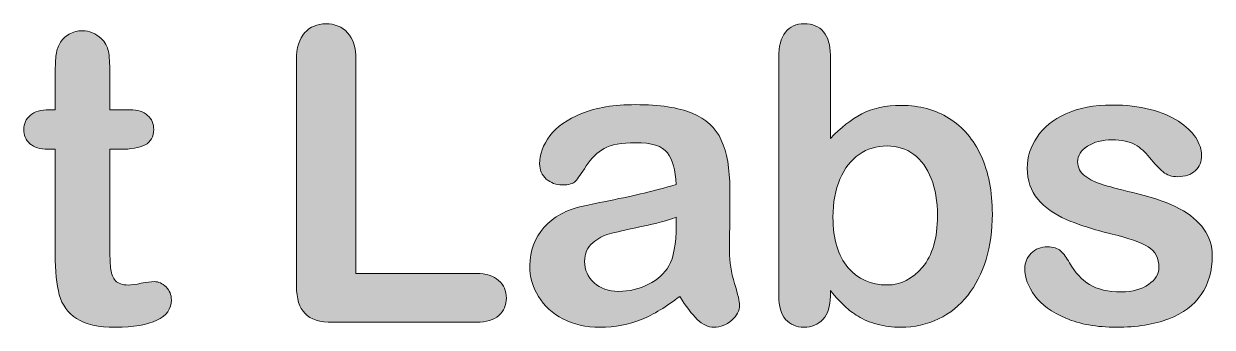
# Model space of a CAD drawing. Header units: inches. Extents: x 0.61 to 9.87, y 7.62 to 9.13.
# Drawn here: x 5.317 to 9.866, y 7.641 to 8.802 of the extents above; entities that cross this region are included whole.
import ezdxf

# ---------------------------------------------------------------- set-up
doc = ezdxf.new("R2010")
doc.units = ezdxf.units.IN
doc.header["$MEASUREMENT"] = 0
doc.layers.add('Layer 1', color=7, linetype='Continuous')

# ---------------------------------------------------------------- blocks, each defined once
blk = doc.blocks.new('block 7')
at = {"layer": 'Layer 1'}
h = blk.add_hatch(color=30, dxfattribs=at)
h.dxf.hatch_style = 2
edge = h.paths.add_edge_path()
edge.add_spline(control_points=[(6.5887, 8.6644), (6.5887, 8.6644), (6.5887, 7.8467), (6.5887, 7.8467), (6.5887, 7.8467), (7.0501, 7.8467), (7.0501, 7.8467), (7.0868, 7.8467), (7.1151, 7.8377), (7.1348, 7.8198), (7.1544, 7.802), (7.1643, 7.7795), (7.1643, 7.7524), (7.1643, 7.7248), (7.1546, 7.7025), (7.1351, 7.6854), (7.1157, 7.6683), (7.0874, 7.6597), (7.0501, 7.6597), (7.0501, 7.6597), (6.5006, 7.6597), (6.5006, 7.6597), (6.4511, 7.6597), (6.4154, 7.6707), (6.3937, 7.6927), (6.372, 7.7146), (6.3611, 7.7501), (6.3611, 7.7992), (6.3611, 7.7992), (6.3611, 8.6643), (6.3611, 8.6643), (6.3611, 8.7103), (6.3715, 8.7448), (6.3922, 8.7678), (6.4129, 8.7908), (6.4401, 8.8023), (6.4738, 8.8023), (6.508, 8.8023), (6.5357, 8.7909), (6.5569, 8.7682), (6.5781, 8.7455), (6.5887, 8.7108), (6.5887, 8.6644), (6.5887, 8.6644), (6.5887, 8.6644), (6.5887, 8.6644)], knot_values=[0, 0, 0, 0, 1, 1, 1, 2, 2, 2, 3, 3, 3, 4, 4, 4, 5, 5, 5, 6, 6, 6, 7, 7, 7, 8, 8, 8, 9, 9, 9, 10, 10, 10, 11, 11, 11, 12, 12, 12, 13, 13, 13, 14, 14, 14, 15, 15, 15, 15], degree=3, periodic=1)
h = blk.add_hatch(color=30, dxfattribs=at)
h.dxf.hatch_style = 2
edge = h.paths.add_edge_path()
edge.add_spline(control_points=[(8.4042, 8.6828), (8.4042, 8.6828), (8.4042, 8.3632), (8.4042, 8.3632), (8.4435, 8.4041), (8.4836, 8.4354), (8.5245, 8.4571), (8.5654, 8.4788), (8.6159, 8.4897), (8.6762, 8.4897), (8.7457, 8.4897), (8.8066, 8.4732), (8.859, 8.4402), (8.9114, 8.4073), (8.952, 8.3595), (8.9808, 8.2969), (9.0097, 8.2343), (9.0241, 8.1601), (9.0241, 8.0743), (9.0241, 8.011), (9.0161, 7.9528), (9, 7.9), (8.9839, 7.8471), (8.9605, 7.8012), (8.9299, 7.7624), (8.8992, 7.7236), (8.8621, 7.6936), (8.8184, 7.6724), (8.7747, 7.6512), (8.7266, 7.6406), (8.6739, 7.6406), (8.6418, 7.6406), (8.6115, 7.6444), (8.5831, 7.6521), (8.5548, 7.6597), (8.5306, 7.6698), (8.5107, 7.6823), (8.4908, 7.6948), (8.4738, 7.7078), (8.4597, 7.721), (8.4457, 7.7343), (8.4272, 7.7543), (8.4042, 7.7808), (8.4042, 7.7808), (8.4042, 7.7601), (8.4042, 7.7601), (8.4042, 7.7208), (8.3947, 7.691), (8.3758, 7.6708), (8.3569, 7.6507), (8.3329, 7.6406), (8.3038, 7.6406), (8.2742, 7.6406), (8.2505, 7.6507), (8.2329, 7.6708), (8.2153, 7.691), (8.2065, 7.7208), (8.2065, 7.7601), (8.2065, 7.7601), (8.2065, 8.6736), (8.2065, 8.6736), (8.2065, 8.716), (8.215, 8.7481), (8.2321, 8.7698), (8.2493, 8.7915), (8.2731, 8.8023), (8.3038, 8.8023), (8.336, 8.8023), (8.3608, 8.792), (8.3781, 8.7713), (8.3955, 8.7506), (8.4042, 8.7211), (8.4042, 8.6828), (8.4042, 8.6828), (8.4042, 8.6828), (8.4042, 8.6828)], knot_values=[0, 0, 0, 0, 1, 1, 1, 2, 2, 2, 3, 3, 3, 4, 4, 4, 5, 5, 5, 6, 6, 6, 7, 7, 7, 8, 8, 8, 9, 9, 9, 10, 10, 10, 11, 11, 11, 12, 12, 12, 13, 13, 13, 14, 14, 14, 15, 15, 15, 16, 16, 16, 17, 17, 17, 18, 18, 18, 19, 19, 19, 20, 20, 20, 21, 21, 21, 22, 22, 22, 23, 23, 23, 24, 24, 24, 25, 25, 25, 25], degree=3, periodic=1)
edge = h.paths.add_edge_path()
edge.add_spline(control_points=[(8.4142, 8.0613), (8.4142, 7.978), (8.4332, 7.914), (8.4712, 7.8693), (8.5093, 7.8246), (8.5592, 7.8023), (8.6211, 7.8023), (8.6737, 7.8023), (8.719, 7.8251), (8.7571, 7.8708), (8.7951, 7.9165), (8.8142, 7.9821), (8.8142, 8.0674), (8.8142, 8.1226), (8.8062, 8.1701), (8.7904, 8.2099), (8.7746, 8.2498), (8.7521, 8.2806), (8.723, 8.3023), (8.6939, 8.324), (8.6599, 8.3348), (8.6211, 8.3348), (8.5812, 8.3348), (8.5457, 8.324), (8.5145, 8.3023), (8.4834, 8.2806), (8.4588, 8.2491), (8.441, 8.208), (8.4231, 8.1669), (8.4142, 8.118), (8.4142, 8.0613), (8.4142, 8.0613), (8.4142, 8.0613), (8.4142, 8.0613)], knot_values=[0, 0, 0, 0, 1, 1, 1, 2, 2, 2, 3, 3, 3, 4, 4, 4, 5, 5, 5, 6, 6, 6, 7, 7, 7, 8, 8, 8, 9, 9, 9, 10, 10, 10, 11, 11, 11, 11], degree=3, periodic=1)
h = blk.add_hatch(color=162, dxfattribs=at)
h.dxf.hatch_style = 2
edge = h.paths.add_edge_path()
edge.add_spline(control_points=[(5.4147, 8.4728), (5.4147, 8.4728), (5.4377, 8.4728), (5.4377, 8.4728), (5.4377, 8.4728), (5.4377, 8.5985), (5.4377, 8.5985), (5.4377, 8.6322), (5.4386, 8.6586), (5.4404, 8.6778), (5.4422, 8.6969), (5.4472, 8.7134), (5.4553, 8.7272), (5.4635, 8.7415), (5.4753, 8.7531), (5.4906, 8.7621), (5.5059, 8.771), (5.523, 8.7755), (5.5419, 8.7755), (5.5685, 8.7755), (5.5925, 8.7655), (5.614, 8.7456), (5.6283, 8.7323), (5.6373, 8.7161), (5.6412, 8.6969), (5.645, 8.6778), (5.6469, 8.6506), (5.6469, 8.6153), (5.6469, 8.6153), (5.6469, 8.4728), (5.6469, 8.4728), (5.6469, 8.4728), (5.7236, 8.4728), (5.7236, 8.4728), (5.7532, 8.4728), (5.7758, 8.4658), (5.7914, 8.4517), (5.807, 8.4376), (5.8148, 8.4196), (5.8148, 8.3977), (5.8148, 8.3696), (5.8037, 8.3499), (5.7814, 8.3387), (5.7592, 8.3274), (5.7274, 8.3218), (5.686, 8.3218), (5.686, 8.3218), (5.647, 8.3218), (5.647, 8.3218), (5.647, 8.3218), (5.647, 7.9371), (5.647, 7.9371), (5.647, 7.9044), (5.6481, 7.8793), (5.6504, 7.8616), (5.6527, 7.844), (5.6588, 7.8297), (5.6688, 7.8187), (5.6787, 7.8077), (5.695, 7.8022), (5.7175, 7.8022), (5.7297, 7.8022), (5.7463, 7.8044), (5.7673, 7.8087), (5.7882, 7.8131), (5.8046, 7.8153), (5.8163, 7.8153), (5.8332, 7.8153), (5.8484, 7.8085), (5.8619, 7.7949), (5.8754, 7.7814), (5.8822, 7.7647), (5.8822, 7.7448), (5.8822, 7.711), (5.8638, 7.6852), (5.827, 7.6674), (5.7902, 7.6495), (5.7374, 7.6405), (5.6684, 7.6405), (5.603, 7.6405), (5.5534, 7.6515), (5.5197, 7.6735), (5.486, 7.6954), (5.4639, 7.7259), (5.4534, 7.7647), (5.443, 7.8035), (5.4377, 7.8553), (5.4377, 7.9202), (5.4377, 7.9202), (5.4377, 8.3218), (5.4377, 8.3218), (5.4377, 8.3218), (5.4102, 8.3218), (5.4102, 8.3218), (5.38, 8.3218), (5.357, 8.3289), (5.3412, 8.3433), (5.3253, 8.3575), (5.3174, 8.3757), (5.3174, 8.3977), (5.3174, 8.4196), (5.3257, 8.4376), (5.3423, 8.4517), (5.3589, 8.4658), (5.383, 8.4728), (5.4147, 8.4728), (5.4147, 8.4728), (5.4147, 8.4728), (5.4147, 8.4728)], knot_values=[0, 0, 0, 0, 1, 1, 1, 2, 2, 2, 3, 3, 3, 4, 4, 4, 5, 5, 5, 6, 6, 6, 7, 7, 7, 8, 8, 8, 9, 9, 9, 10, 10, 10, 11, 11, 11, 12, 12, 12, 13, 13, 13, 14, 14, 14, 15, 15, 15, 16, 16, 16, 17, 17, 17, 18, 18, 18, 19, 19, 19, 20, 20, 20, 21, 21, 21, 22, 22, 22, 23, 23, 23, 24, 24, 24, 25, 25, 25, 26, 26, 26, 27, 27, 27, 28, 28, 28, 29, 29, 29, 30, 30, 30, 31, 31, 31, 32, 32, 32, 33, 33, 33, 34, 34, 34, 35, 35, 35, 36, 36, 36, 36], degree=3, periodic=1)
h = blk.add_hatch(color=30, dxfattribs=at)
h.dxf.hatch_style = 2
edge = h.paths.add_edge_path()
edge.add_spline(control_points=[(7.8279, 7.7586), (7.7773, 7.7192), (7.7284, 7.6897), (7.6812, 7.6701), (7.6339, 7.6504), (7.5809, 7.6406), (7.5222, 7.6406), (7.4685, 7.6406), (7.4214, 7.6512), (7.3808, 7.6723), (7.3401, 7.6935), (7.3088, 7.7223), (7.2869, 7.7586), (7.2649, 7.7948), (7.2539, 7.8342), (7.2539, 7.8766), (7.2539, 7.9338), (7.2721, 7.9826), (7.3083, 8.0229), (7.3446, 8.0633), (7.3944, 8.0904), (7.4578, 8.1042), (7.4711, 8.1073), (7.504, 8.1141), (7.5566, 8.1249), (7.6092, 8.1356), (7.6543, 8.1454), (7.6919, 8.1544), (7.7294, 8.1633), (7.7702, 8.1742), (7.8141, 8.1869), (7.8116, 8.2421), (7.8004, 8.2826), (7.7808, 8.3084), (7.7611, 8.3342), (7.7204, 8.3471), (7.6586, 8.3471), (7.6054, 8.3471), (7.5654, 8.3397), (7.5386, 8.3249), (7.5118, 8.3101), (7.4888, 8.2878), (7.4697, 8.2582), (7.4505, 8.2286), (7.437, 8.209), (7.429, 8.1996), (7.4211, 8.1901), (7.4041, 8.1854), (7.3781, 8.1854), (7.3546, 8.1854), (7.3343, 8.1929), (7.3171, 8.208), (7.3, 8.2231), (7.2915, 8.2424), (7.2915, 8.2659), (7.2915, 8.3026), (7.3045, 8.3384), (7.3305, 8.3732), (7.3566, 8.4079), (7.3972, 8.4365), (7.4524, 8.459), (7.5076, 8.4814), (7.5763, 8.4927), (7.6585, 8.4927), (7.7505, 8.4927), (7.8228, 8.4818), (7.8754, 8.4601), (7.928, 8.4384), (7.9652, 8.4041), (7.9869, 8.3571), (8.0086, 8.31), (8.0195, 8.2477), (8.0195, 8.1701), (8.0195, 8.121), (8.0193, 8.0794), (8.0191, 8.0452), (8.0188, 8.0109), (8.0184, 7.9729), (8.0179, 7.931), (8.0179, 7.8916), (8.0245, 7.8506), (8.0375, 7.808), (8.0505, 7.7653), (8.057, 7.7379), (8.057, 7.7256), (8.057, 7.7041), (8.0469, 7.6846), (8.0267, 7.667), (8.0066, 7.6493), (7.9837, 7.6405), (7.9582, 7.6405), (7.9367, 7.6405), (7.9155, 7.6506), (7.8945, 7.6708), (7.8736, 7.691), (7.8514, 7.7203), (7.8279, 7.7586), (7.8279, 7.7586), (7.8279, 7.7586), (7.8279, 7.7586)], knot_values=[0, 0, 0, 0, 1, 1, 1, 2, 2, 2, 3, 3, 3, 4, 4, 4, 5, 5, 5, 6, 6, 6, 7, 7, 7, 8, 8, 8, 9, 9, 9, 10, 10, 10, 11, 11, 11, 12, 12, 12, 13, 13, 13, 14, 14, 14, 15, 15, 15, 16, 16, 16, 17, 17, 17, 18, 18, 18, 19, 19, 19, 20, 20, 20, 21, 21, 21, 22, 22, 22, 23, 23, 23, 24, 24, 24, 25, 25, 25, 26, 26, 26, 27, 27, 27, 28, 28, 28, 29, 29, 29, 30, 30, 30, 31, 31, 31, 32, 32, 32, 33, 33, 33, 33], degree=3, periodic=1)
edge = h.paths.add_edge_path()
edge.add_spline(control_points=[(7.8141, 8.0613), (7.7835, 8.05), (7.7389, 8.0381), (7.6804, 8.0256), (7.6219, 8.0131), (7.5814, 8.0039), (7.5589, 7.9981), (7.5364, 7.9922), (7.515, 7.9807), (7.4946, 7.9636), (7.4741, 7.9465), (7.4639, 7.9226), (7.4639, 7.8919), (7.4639, 7.8603), (7.4759, 7.8333), (7.4999, 7.8111), (7.5239, 7.7888), (7.5553, 7.7778), (7.5942, 7.7778), (7.6356, 7.7778), (7.6737, 7.7868), (7.7087, 7.805), (7.7437, 7.8231), (7.7694, 7.8465), (7.7858, 7.8751), (7.8047, 7.9068), (7.8141, 7.9589), (7.8141, 8.0314), (7.8141, 8.0314), (7.8141, 8.0613), (7.8141, 8.0613), (7.8141, 8.0613), (7.8141, 8.0613), (7.8141, 8.0613)], knot_values=[0, 0, 0, 0, 1, 1, 1, 2, 2, 2, 3, 3, 3, 4, 4, 4, 5, 5, 5, 6, 6, 6, 7, 7, 7, 8, 8, 8, 9, 9, 9, 10, 10, 10, 11, 11, 11, 11], degree=3, periodic=1)
h = blk.add_hatch(color=30, dxfattribs=at)
h.dxf.hatch_style = 2
edge = h.paths.add_edge_path()
edge.add_spline(control_points=[(9.8656, 7.9141), (9.8656, 7.8564), (9.8515, 7.807), (9.8234, 7.7658), (9.7953, 7.7247), (9.7538, 7.6935), (9.6989, 7.6723), (9.644, 7.6512), (9.5772, 7.6406), (9.4985, 7.6406), (9.4234, 7.6406), (9.359, 7.652), (9.3054, 7.675), (9.2518, 7.698), (9.2122, 7.7268), (9.1866, 7.7612), (9.1611, 7.7957), (9.1483, 7.8303), (9.1483, 7.8651), (9.1483, 7.8881), (9.1565, 7.9077), (9.1728, 7.9241), (9.1892, 7.9404), (9.2099, 7.9486), (9.2349, 7.9486), (9.2569, 7.9486), (9.2737, 7.9433), (9.2855, 7.9325), (9.2972, 7.9218), (9.3085, 7.9067), (9.3192, 7.8873), (9.3407, 7.85), (9.3663, 7.8222), (9.3962, 7.8038), (9.4261, 7.7854), (9.4668, 7.7762), (9.5185, 7.7762), (9.5603, 7.7762), (9.5947, 7.7855), (9.6215, 7.8042), (9.6483, 7.8228), (9.6617, 7.8441), (9.6617, 7.8682), (9.6617, 7.9049), (9.6478, 7.9318), (9.62, 7.9486), (9.5921, 7.9655), (9.5463, 7.9816), (9.4824, 7.9969), (9.4104, 8.0148), (9.3518, 8.0336), (9.3066, 8.0532), (9.2613, 8.0729), (9.2252, 8.0988), (9.1981, 8.131), (9.171, 8.1632), (9.1575, 8.2028), (9.1575, 8.2498), (9.1575, 8.2917), (9.17, 8.3313), (9.195, 8.3686), (9.2201, 8.4059), (9.257, 8.4356), (9.3058, 8.4579), (9.3546, 8.4801), (9.4135, 8.4912), (9.4824, 8.4912), (9.5366, 8.4912), (9.5852, 8.4856), (9.6284, 8.4743), (9.6716, 8.4631), (9.7076, 8.448), (9.7365, 8.4291), (9.7653, 8.4102), (9.7873, 8.3893), (9.8024, 8.3663), (9.8174, 8.3433), (9.825, 8.3208), (9.825, 8.2989), (9.825, 8.2749), (9.8169, 8.2552), (9.8008, 8.2399), (9.7847, 8.2245), (9.7619, 8.2169), (9.7323, 8.2169), (9.7108, 8.2169), (9.6925, 8.223), (9.6775, 8.2353), (9.6624, 8.2475), (9.6452, 8.2659), (9.6257, 8.2905), (9.6099, 8.3109), (9.5913, 8.3272), (9.5698, 8.3395), (9.5483, 8.3518), (9.5192, 8.3579), (9.4824, 8.3579), (9.4446, 8.3579), (9.4132, 8.3498), (9.3882, 8.3338), (9.3632, 8.3177), (9.3506, 8.2976), (9.3506, 8.2736), (9.3506, 8.2516), (9.3598, 8.2336), (9.3782, 8.2196), (9.3966, 8.2055), (9.4214, 8.1939), (9.4526, 8.1847), (9.4837, 8.1755), (9.5266, 8.1643), (9.5813, 8.151), (9.6462, 8.1351), (9.6992, 8.1162), (9.7403, 8.0943), (9.7814, 8.0723), (9.8126, 8.0464), (9.8338, 8.0165), (9.855, 7.9865), (9.8656, 7.9524), (9.8656, 7.9141), (9.8656, 7.9141), (9.8656, 7.9141), (9.8656, 7.9141)], knot_values=[0, 0, 0, 0, 1, 1, 1, 2, 2, 2, 3, 3, 3, 4, 4, 4, 5, 5, 5, 6, 6, 6, 7, 7, 7, 8, 8, 8, 9, 9, 9, 10, 10, 10, 11, 11, 11, 12, 12, 12, 13, 13, 13, 14, 14, 14, 15, 15, 15, 16, 16, 16, 17, 17, 17, 18, 18, 18, 19, 19, 19, 20, 20, 20, 21, 21, 21, 22, 22, 22, 23, 23, 23, 24, 24, 24, 25, 25, 25, 26, 26, 26, 27, 27, 27, 28, 28, 28, 29, 29, 29, 30, 30, 30, 31, 31, 31, 32, 32, 32, 33, 33, 33, 34, 34, 34, 35, 35, 35, 36, 36, 36, 37, 37, 37, 38, 38, 38, 39, 39, 39, 40, 40, 40, 41, 41, 41, 41], degree=3, periodic=1)
at = {"layer": 'Layer 1', "lineweight": 0}
for points, knots in [([(6.5887, 8.6644), (6.5887, 8.6644), (6.5887, 7.8467), (6.5887, 7.8467), (6.5887, 7.8467), (7.0501, 7.8467), (7.0501, 7.8467), (7.0868, 7.8467), (7.1151, 7.8377), (7.1348, 7.8198), (7.1544, 7.802), (7.1643, 7.7795), (7.1643, 7.7524), (7.1643, 7.7248), (7.1546, 7.7025), (7.1351, 7.6854), (7.1157, 7.6683), (7.0874, 7.6597), (7.0501, 7.6597), (7.0501, 7.6597), (6.5006, 7.6597), (6.5006, 7.6597), (6.4511, 7.6597), (6.4154, 7.6707), (6.3937, 7.6927), (6.372, 7.7146), (6.3611, 7.7501), (6.3611, 7.7992), (6.3611, 7.7992), (6.3611, 8.6643), (6.3611, 8.6643), (6.3611, 8.7103), (6.3715, 8.7448), (6.3922, 8.7678), (6.4129, 8.7908), (6.4401, 8.8023), (6.4738, 8.8023), (6.508, 8.8023), (6.5357, 8.7909), (6.5569, 8.7682), (6.5781, 8.7455), (6.5887, 8.7108), (6.5887, 8.6644), (6.5887, 8.6644), (6.5887, 8.6644), (6.5887, 8.6644)], [0, 0, 0, 0, 1, 1, 1, 2, 2, 2, 3, 3, 3, 4, 4, 4, 5, 5, 5, 6, 6, 6, 7, 7, 7, 8, 8, 8, 9, 9, 9, 10, 10, 10, 11, 11, 11, 12, 12, 12, 13, 13, 13, 14, 14, 14, 15, 15, 15, 15]), ([(8.4042, 8.6828), (8.4042, 8.6828), (8.4042, 8.3632), (8.4042, 8.3632), (8.4435, 8.4041), (8.4836, 8.4354), (8.5245, 8.4571), (8.5654, 8.4788), (8.6159, 8.4897), (8.6762, 8.4897), (8.7457, 8.4897), (8.8066, 8.4732), (8.859, 8.4402), (8.9114, 8.4073), (8.952, 8.3595), (8.9808, 8.2969), (9.0097, 8.2343), (9.0241, 8.1601), (9.0241, 8.0743), (9.0241, 8.011), (9.0161, 7.9528), (9, 7.9), (8.9839, 7.8471), (8.9605, 7.8012), (8.9299, 7.7624), (8.8992, 7.7236), (8.8621, 7.6936), (8.8184, 7.6724), (8.7747, 7.6512), (8.7266, 7.6406), (8.6739, 7.6406), (8.6418, 7.6406), (8.6115, 7.6444), (8.5831, 7.6521), (8.5548, 7.6597), (8.5306, 7.6698), (8.5107, 7.6823), (8.4908, 7.6948), (8.4738, 7.7078), (8.4597, 7.721), (8.4457, 7.7343), (8.4272, 7.7543), (8.4042, 7.7808), (8.4042, 7.7808), (8.4042, 7.7601), (8.4042, 7.7601), (8.4042, 7.7208), (8.3947, 7.691), (8.3758, 7.6708), (8.3569, 7.6507), (8.3329, 7.6406), (8.3038, 7.6406), (8.2742, 7.6406), (8.2505, 7.6507), (8.2329, 7.6708), (8.2153, 7.691), (8.2065, 7.7208), (8.2065, 7.7601), (8.2065, 7.7601), (8.2065, 8.6736), (8.2065, 8.6736), (8.2065, 8.716), (8.215, 8.7481), (8.2321, 8.7698), (8.2493, 8.7915), (8.2731, 8.8023), (8.3038, 8.8023), (8.336, 8.8023), (8.3608, 8.792), (8.3781, 8.7713), (8.3955, 8.7506), (8.4042, 8.7211), (8.4042, 8.6828), (8.4042, 8.6828), (8.4042, 8.6828), (8.4042, 8.6828)], [0, 0, 0, 0, 1, 1, 1, 2, 2, 2, 3, 3, 3, 4, 4, 4, 5, 5, 5, 6, 6, 6, 7, 7, 7, 8, 8, 8, 9, 9, 9, 10, 10, 10, 11, 11, 11, 12, 12, 12, 13, 13, 13, 14, 14, 14, 15, 15, 15, 16, 16, 16, 17, 17, 17, 18, 18, 18, 19, 19, 19, 20, 20, 20, 21, 21, 21, 22, 22, 22, 23, 23, 23, 24, 24, 24, 25, 25, 25, 25]), ([(5.4147, 8.4728), (5.4147, 8.4728), (5.4377, 8.4728), (5.4377, 8.4728), (5.4377, 8.4728), (5.4377, 8.5985), (5.4377, 8.5985), (5.4377, 8.6322), (5.4386, 8.6586), (5.4404, 8.6778), (5.4422, 8.6969), (5.4472, 8.7134), (5.4553, 8.7272), (5.4635, 8.7415), (5.4753, 8.7531), (5.4906, 8.7621), (5.5059, 8.771), (5.523, 8.7755), (5.5419, 8.7755), (5.5685, 8.7755), (5.5925, 8.7655), (5.614, 8.7456), (5.6283, 8.7323), (5.6373, 8.7161), (5.6412, 8.6969), (5.645, 8.6778), (5.6469, 8.6506), (5.6469, 8.6153), (5.6469, 8.6153), (5.6469, 8.4728), (5.6469, 8.4728), (5.6469, 8.4728), (5.7236, 8.4728), (5.7236, 8.4728), (5.7532, 8.4728), (5.7758, 8.4658), (5.7914, 8.4517), (5.807, 8.4376), (5.8148, 8.4196), (5.8148, 8.3977), (5.8148, 8.3696), (5.8037, 8.3499), (5.7814, 8.3387), (5.7592, 8.3274), (5.7274, 8.3218), (5.686, 8.3218), (5.686, 8.3218), (5.647, 8.3218), (5.647, 8.3218), (5.647, 8.3218), (5.647, 7.9371), (5.647, 7.9371), (5.647, 7.9044), (5.6481, 7.8793), (5.6504, 7.8616), (5.6527, 7.844), (5.6588, 7.8297), (5.6688, 7.8187), (5.6787, 7.8077), (5.695, 7.8022), (5.7175, 7.8022), (5.7297, 7.8022), (5.7463, 7.8044), (5.7673, 7.8087), (5.7882, 7.8131), (5.8046, 7.8153), (5.8163, 7.8153), (5.8332, 7.8153), (5.8484, 7.8085), (5.8619, 7.7949), (5.8754, 7.7814), (5.8822, 7.7647), (5.8822, 7.7448), (5.8822, 7.711), (5.8638, 7.6852), (5.827, 7.6674), (5.7902, 7.6495), (5.7374, 7.6405), (5.6684, 7.6405), (5.603, 7.6405), (5.5534, 7.6515), (5.5197, 7.6735), (5.486, 7.6954), (5.4639, 7.7259), (5.4534, 7.7647), (5.443, 7.8035), (5.4377, 7.8553), (5.4377, 7.9202), (5.4377, 7.9202), (5.4377, 8.3218), (5.4377, 8.3218), (5.4377, 8.3218), (5.4102, 8.3218), (5.4102, 8.3218), (5.38, 8.3218), (5.357, 8.3289), (5.3412, 8.3433), (5.3253, 8.3575), (5.3174, 8.3757), (5.3174, 8.3977), (5.3174, 8.4196), (5.3257, 8.4376), (5.3423, 8.4517), (5.3589, 8.4658), (5.383, 8.4728), (5.4147, 8.4728), (5.4147, 8.4728), (5.4147, 8.4728), (5.4147, 8.4728)], [0, 0, 0, 0, 1, 1, 1, 2, 2, 2, 3, 3, 3, 4, 4, 4, 5, 5, 5, 6, 6, 6, 7, 7, 7, 8, 8, 8, 9, 9, 9, 10, 10, 10, 11, 11, 11, 12, 12, 12, 13, 13, 13, 14, 14, 14, 15, 15, 15, 16, 16, 16, 17, 17, 17, 18, 18, 18, 19, 19, 19, 20, 20, 20, 21, 21, 21, 22, 22, 22, 23, 23, 23, 24, 24, 24, 25, 25, 25, 26, 26, 26, 27, 27, 27, 28, 28, 28, 29, 29, 29, 30, 30, 30, 31, 31, 31, 32, 32, 32, 33, 33, 33, 34, 34, 34, 35, 35, 35, 36, 36, 36, 36]), ([(7.8279, 7.7586), (7.7773, 7.7192), (7.7284, 7.6897), (7.6812, 7.6701), (7.6339, 7.6504), (7.5809, 7.6406), (7.5222, 7.6406), (7.4685, 7.6406), (7.4214, 7.6512), (7.3808, 7.6723), (7.3401, 7.6935), (7.3088, 7.7223), (7.2869, 7.7586), (7.2649, 7.7948), (7.2539, 7.8342), (7.2539, 7.8766), (7.2539, 7.9338), (7.2721, 7.9826), (7.3083, 8.0229), (7.3446, 8.0633), (7.3944, 8.0904), (7.4578, 8.1042), (7.4711, 8.1073), (7.504, 8.1141), (7.5566, 8.1249), (7.6092, 8.1356), (7.6543, 8.1454), (7.6919, 8.1544), (7.7294, 8.1633), (7.7702, 8.1742), (7.8141, 8.1869), (7.8116, 8.2421), (7.8004, 8.2826), (7.7808, 8.3084), (7.7611, 8.3342), (7.7204, 8.3471), (7.6586, 8.3471), (7.6054, 8.3471), (7.5654, 8.3397), (7.5386, 8.3249), (7.5118, 8.3101), (7.4888, 8.2878), (7.4697, 8.2582), (7.4505, 8.2286), (7.437, 8.209), (7.429, 8.1996), (7.4211, 8.1901), (7.4041, 8.1854), (7.3781, 8.1854), (7.3546, 8.1854), (7.3343, 8.1929), (7.3171, 8.208), (7.3, 8.2231), (7.2915, 8.2424), (7.2915, 8.2659), (7.2915, 8.3026), (7.3045, 8.3384), (7.3305, 8.3732), (7.3566, 8.4079), (7.3972, 8.4365), (7.4524, 8.459), (7.5076, 8.4814), (7.5763, 8.4927), (7.6585, 8.4927), (7.7505, 8.4927), (7.8228, 8.4818), (7.8754, 8.4601), (7.928, 8.4384), (7.9652, 8.4041), (7.9869, 8.3571), (8.0086, 8.31), (8.0195, 8.2477), (8.0195, 8.1701), (8.0195, 8.121), (8.0193, 8.0794), (8.0191, 8.0452), (8.0188, 8.0109), (8.0184, 7.9729), (8.0179, 7.931), (8.0179, 7.8916), (8.0245, 7.8506), (8.0375, 7.808), (8.0505, 7.7653), (8.057, 7.7379), (8.057, 7.7256), (8.057, 7.7041), (8.0469, 7.6846), (8.0267, 7.667), (8.0066, 7.6493), (7.9837, 7.6405), (7.9582, 7.6405), (7.9367, 7.6405), (7.9155, 7.6506), (7.8945, 7.6708), (7.8736, 7.691), (7.8514, 7.7203), (7.8279, 7.7586), (7.8279, 7.7586), (7.8279, 7.7586), (7.8279, 7.7586)], [0, 0, 0, 0, 1, 1, 1, 2, 2, 2, 3, 3, 3, 4, 4, 4, 5, 5, 5, 6, 6, 6, 7, 7, 7, 8, 8, 8, 9, 9, 9, 10, 10, 10, 11, 11, 11, 12, 12, 12, 13, 13, 13, 14, 14, 14, 15, 15, 15, 16, 16, 16, 17, 17, 17, 18, 18, 18, 19, 19, 19, 20, 20, 20, 21, 21, 21, 22, 22, 22, 23, 23, 23, 24, 24, 24, 25, 25, 25, 26, 26, 26, 27, 27, 27, 28, 28, 28, 29, 29, 29, 30, 30, 30, 31, 31, 31, 32, 32, 32, 33, 33, 33, 33]), ([(9.8656, 7.9141), (9.8656, 7.8564), (9.8515, 7.807), (9.8234, 7.7658), (9.7953, 7.7247), (9.7538, 7.6935), (9.6989, 7.6723), (9.644, 7.6512), (9.5772, 7.6406), (9.4985, 7.6406), (9.4234, 7.6406), (9.359, 7.652), (9.3054, 7.675), (9.2518, 7.698), (9.2122, 7.7268), (9.1866, 7.7612), (9.1611, 7.7957), (9.1483, 7.8303), (9.1483, 7.8651), (9.1483, 7.8881), (9.1565, 7.9077), (9.1728, 7.9241), (9.1892, 7.9404), (9.2099, 7.9486), (9.2349, 7.9486), (9.2569, 7.9486), (9.2737, 7.9433), (9.2855, 7.9325), (9.2972, 7.9218), (9.3085, 7.9067), (9.3192, 7.8873), (9.3407, 7.85), (9.3663, 7.8222), (9.3962, 7.8038), (9.4261, 7.7854), (9.4668, 7.7762), (9.5185, 7.7762), (9.5603, 7.7762), (9.5947, 7.7855), (9.6215, 7.8042), (9.6483, 7.8228), (9.6617, 7.8441), (9.6617, 7.8682), (9.6617, 7.9049), (9.6478, 7.9318), (9.62, 7.9486), (9.5921, 7.9655), (9.5463, 7.9816), (9.4824, 7.9969), (9.4104, 8.0148), (9.3518, 8.0336), (9.3066, 8.0532), (9.2613, 8.0729), (9.2252, 8.0988), (9.1981, 8.131), (9.171, 8.1632), (9.1575, 8.2028), (9.1575, 8.2498), (9.1575, 8.2917), (9.17, 8.3313), (9.195, 8.3686), (9.2201, 8.4059), (9.257, 8.4356), (9.3058, 8.4579), (9.3546, 8.4801), (9.4135, 8.4912), (9.4824, 8.4912), (9.5366, 8.4912), (9.5852, 8.4856), (9.6284, 8.4743), (9.6716, 8.4631), (9.7076, 8.448), (9.7365, 8.4291), (9.7653, 8.4102), (9.7873, 8.3893), (9.8024, 8.3663), (9.8174, 8.3433), (9.825, 8.3208), (9.825, 8.2989), (9.825, 8.2749), (9.8169, 8.2552), (9.8008, 8.2399), (9.7847, 8.2245), (9.7619, 8.2169), (9.7323, 8.2169), (9.7108, 8.2169), (9.6925, 8.223), (9.6775, 8.2353), (9.6624, 8.2475), (9.6452, 8.2659), (9.6257, 8.2905), (9.6099, 8.3109), (9.5913, 8.3272), (9.5698, 8.3395), (9.5483, 8.3518), (9.5192, 8.3579), (9.4824, 8.3579), (9.4446, 8.3579), (9.4132, 8.3498), (9.3882, 8.3338), (9.3632, 8.3177), (9.3506, 8.2976), (9.3506, 8.2736), (9.3506, 8.2516), (9.3598, 8.2336), (9.3782, 8.2196), (9.3966, 8.2055), (9.4214, 8.1939), (9.4526, 8.1847), (9.4837, 8.1755), (9.5266, 8.1643), (9.5813, 8.151), (9.6462, 8.1351), (9.6992, 8.1162), (9.7403, 8.0943), (9.7814, 8.0723), (9.8126, 8.0464), (9.8338, 8.0165), (9.855, 7.9865), (9.8656, 7.9524), (9.8656, 7.9141), (9.8656, 7.9141), (9.8656, 7.9141), (9.8656, 7.9141)], [0, 0, 0, 0, 1, 1, 1, 2, 2, 2, 3, 3, 3, 4, 4, 4, 5, 5, 5, 6, 6, 6, 7, 7, 7, 8, 8, 8, 9, 9, 9, 10, 10, 10, 11, 11, 11, 12, 12, 12, 13, 13, 13, 14, 14, 14, 15, 15, 15, 16, 16, 16, 17, 17, 17, 18, 18, 18, 19, 19, 19, 20, 20, 20, 21, 21, 21, 22, 22, 22, 23, 23, 23, 24, 24, 24, 25, 25, 25, 26, 26, 26, 27, 27, 27, 28, 28, 28, 29, 29, 29, 30, 30, 30, 31, 31, 31, 32, 32, 32, 33, 33, 33, 34, 34, 34, 35, 35, 35, 36, 36, 36, 37, 37, 37, 38, 38, 38, 39, 39, 39, 40, 40, 40, 41, 41, 41, 41]), ([(8.4142, 8.0613), (8.4142, 7.978), (8.4332, 7.914), (8.4712, 7.8693), (8.5093, 7.8246), (8.5592, 7.8023), (8.6211, 7.8023), (8.6737, 7.8023), (8.719, 7.8251), (8.7571, 7.8708), (8.7951, 7.9165), (8.8142, 7.9821), (8.8142, 8.0674), (8.8142, 8.1226), (8.8062, 8.1701), (8.7904, 8.2099), (8.7746, 8.2498), (8.7521, 8.2806), (8.723, 8.3023), (8.6939, 8.324), (8.6599, 8.3348), (8.6211, 8.3348), (8.5812, 8.3348), (8.5457, 8.324), (8.5145, 8.3023), (8.4834, 8.2806), (8.4588, 8.2491), (8.441, 8.208), (8.4231, 8.1669), (8.4142, 8.118), (8.4142, 8.0613), (8.4142, 8.0613), (8.4142, 8.0613), (8.4142, 8.0613)], [0, 0, 0, 0, 1, 1, 1, 2, 2, 2, 3, 3, 3, 4, 4, 4, 5, 5, 5, 6, 6, 6, 7, 7, 7, 8, 8, 8, 9, 9, 9, 10, 10, 10, 11, 11, 11, 11]), ([(7.8141, 8.0613), (7.7835, 8.05), (7.7389, 8.0381), (7.6804, 8.0256), (7.6219, 8.0131), (7.5814, 8.0039), (7.5589, 7.9981), (7.5364, 7.9922), (7.515, 7.9807), (7.4946, 7.9636), (7.4741, 7.9465), (7.4639, 7.9226), (7.4639, 7.8919), (7.4639, 7.8603), (7.4759, 7.8333), (7.4999, 7.8111), (7.5239, 7.7888), (7.5553, 7.7778), (7.5942, 7.7778), (7.6356, 7.7778), (7.6737, 7.7868), (7.7087, 7.805), (7.7437, 7.8231), (7.7694, 7.8465), (7.7858, 7.8751), (7.8047, 7.9068), (7.8141, 7.9589), (7.8141, 8.0314), (7.8141, 8.0314), (7.8141, 8.0613), (7.8141, 8.0613), (7.8141, 8.0613), (7.8141, 8.0613), (7.8141, 8.0613)], [0, 0, 0, 0, 1, 1, 1, 2, 2, 2, 3, 3, 3, 4, 4, 4, 5, 5, 5, 6, 6, 6, 7, 7, 7, 8, 8, 8, 9, 9, 9, 10, 10, 10, 11, 11, 11, 11])]:
    blk.add_open_spline(points, degree=3, knots=knots, dxfattribs=at)
blk = doc.blocks.new('block 5')
at = {"layer": 'Layer 1'}
blk.add_blockref('block 7', (0, 0), dxfattribs=at)

msp = doc.modelspace()

# ---------------------------------------------------------------- block references
at = {"layer": 'Layer 1'}
msp.add_blockref('block 5', (0, 0), dxfattribs=at)

doc.saveas('drawing.dxf')
